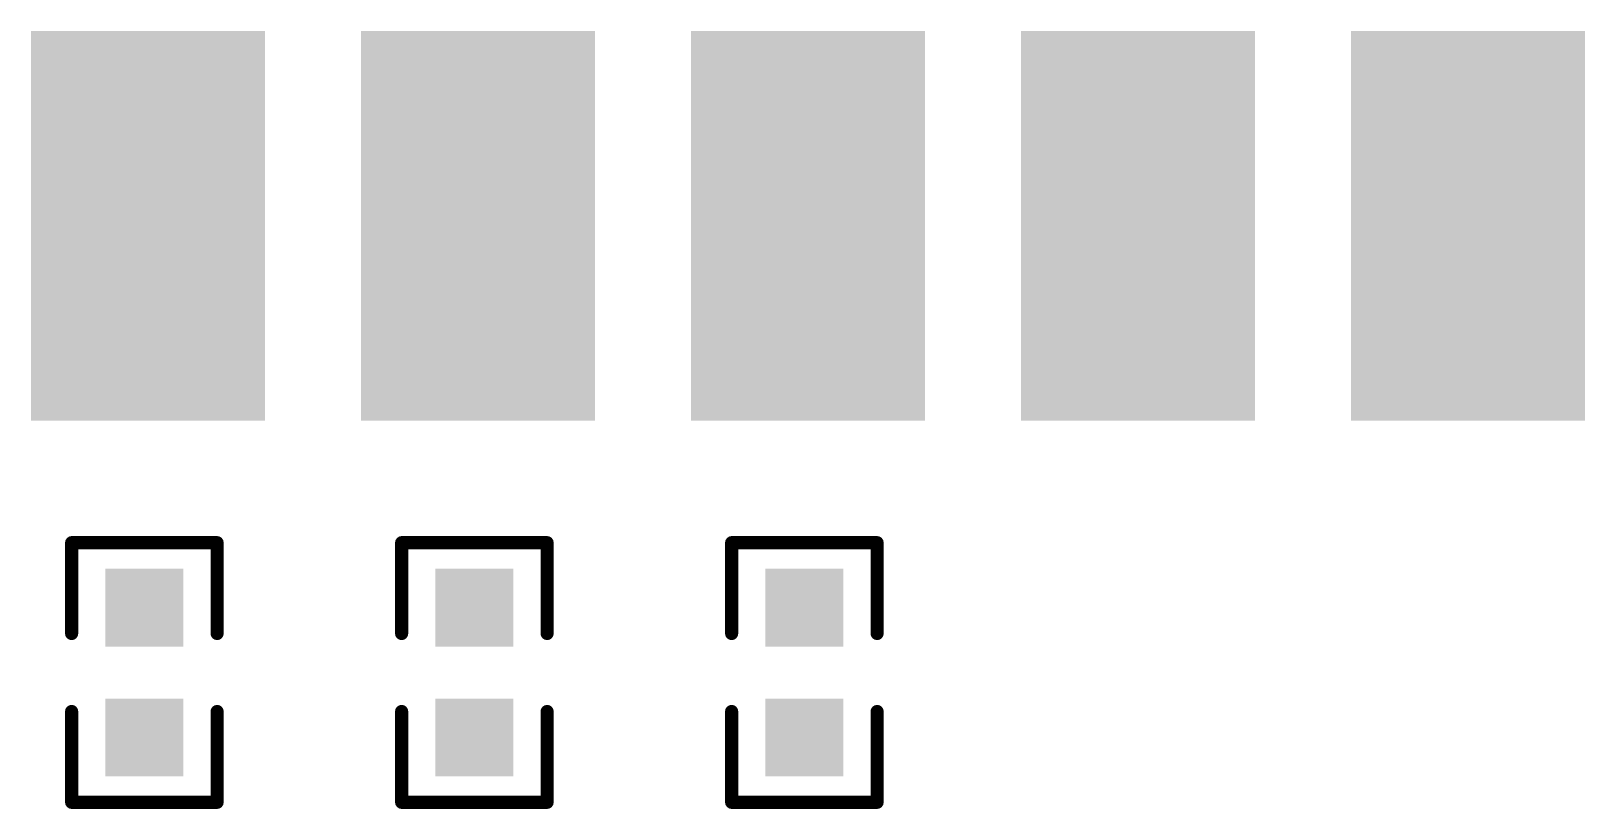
# Model space of a CAD drawing. Header units: millimetres. Extents: x 19.53 to 21.81, y 15.71 to 18.76.
# Drawn here: x 20.3329 to 20.5683, y 17.0273 to 17.1453 of the extents above; entities that cross this region are included whole.
import ezdxf

# ---------------------------------------------------------------- set-up
doc = ezdxf.new("R2010")
doc.units = ezdxf.units.MM
doc.layers.get('0').update_dxf_attribs({"linetype": 'CONTINUOUS', "lineweight": 0})
doc.layers.add('04_BOT_PHO', color=90, linetype='CONTINUOUS', lineweight=0)

# ---------------------------------------------------------------- blocks, each defined once
blk = doc.blocks.new('RECTANGLE_23')
blk.add_solid([(0.01771, 0.02953), (0.01771, -0.02953), (-0.01772, 0.02953), (-0.01772, -0.02953)])
blk = doc.blocks.new('SQUARE_25')
blk.add_solid([(0.0059, 0.0059), (0.0059, -0.00591), (-0.00591, 0.0059), (-0.00591, -0.00591)])
blk = doc.blocks.new('ROUND_380')
h = blk.add_hatch(color=256)
edge = h.paths.add_edge_path(flags=0)
edge.add_arc((0, 0), 0.001, 0, 360)

msp = doc.modelspace()

# ---------------------------------------------------------------- linework, layer by layer
at = {"layer": '04_BOT_PHO', "lineweight": 211, "const_width": 0.002}
for points in [[(20.33902, 17.05394), (20.33902, 17.06772)], [(20.33902, 17.06772), (20.36106, 17.06772)], [(20.36106, 17.06772), (20.36106, 17.05394)], [(20.38902, 17.05394), (20.38902, 17.06772)], [(20.38902, 17.06772), (20.41106, 17.06772)], [(20.41106, 17.06772), (20.41106, 17.05394)], [(20.43902, 17.05394), (20.43902, 17.06772)], [(20.43902, 17.06772), (20.46106, 17.06772)], [(20.46106, 17.06772), (20.46106, 17.05394)], [(20.33902, 17.04213), (20.33902, 17.02835)], [(20.36106, 17.02835), (20.36106, 17.04213)], [(20.38902, 17.04213), (20.38902, 17.02835)], [(20.41106, 17.02835), (20.41106, 17.04213)], [(20.43902, 17.04213), (20.43902, 17.02835)], [(20.46106, 17.02835), (20.46106, 17.04213)], [(20.33902, 17.02835), (20.36106, 17.02835)], [(20.38902, 17.02835), (20.41106, 17.02835)], [(20.43902, 17.02835), (20.46106, 17.02835)]]:
    msp.add_lwpolyline(points, dxfattribs=at)

# ---------------------------------------------------------------- block references
at = {"layer": '04_BOT_PHO'}
for name, p in [('RECTANGLE_23', (20.35059, 17.11575)), ('RECTANGLE_23', (20.40059, 17.11575)), ('RECTANGLE_23', (20.45059, 17.11575)), ('RECTANGLE_23', (20.50059, 17.11575)), ('RECTANGLE_23', (20.55059, 17.11575)), ('ROUND_380', (20.33902, 17.06772)), ('ROUND_380', (20.36106, 17.06772)), ('ROUND_380', (20.38902, 17.06772)), ('ROUND_380', (20.41106, 17.06772)), ('ROUND_380', (20.43902, 17.06772)), ('ROUND_380', (20.46106, 17.06772)), ('SQUARE_25', (20.35004, 17.05787)), ('SQUARE_25', (20.40004, 17.05787)), ('SQUARE_25', (20.45004, 17.05787)), ('ROUND_380', (20.33902, 17.05394)), ('ROUND_380', (20.36106, 17.05394)), ('ROUND_380', (20.38902, 17.05394)), ('ROUND_380', (20.41106, 17.05394)), ('ROUND_380', (20.43902, 17.05394)), ('ROUND_380', (20.46106, 17.05394)), ('ROUND_380', (20.33902, 17.04213)), ('SQUARE_25', (20.35004, 17.03819)), ('ROUND_380', (20.36106, 17.04213)), ('ROUND_380', (20.38902, 17.04213)), ('SQUARE_25', (20.40004, 17.03819)), ('ROUND_380', (20.41106, 17.04213)), ('ROUND_380', (20.43902, 17.04213)), ('SQUARE_25', (20.45004, 17.03819)), ('ROUND_380', (20.46106, 17.04213)), ('ROUND_380', (20.33902, 17.02835)), ('ROUND_380', (20.36106, 17.02835)), ('ROUND_380', (20.38902, 17.02835)), ('ROUND_380', (20.41106, 17.02835)), ('ROUND_380', (20.43902, 17.02835)), ('ROUND_380', (20.46106, 17.02835))]:
    msp.add_blockref(name, p, dxfattribs=at)

doc.saveas('drawing.dxf')
